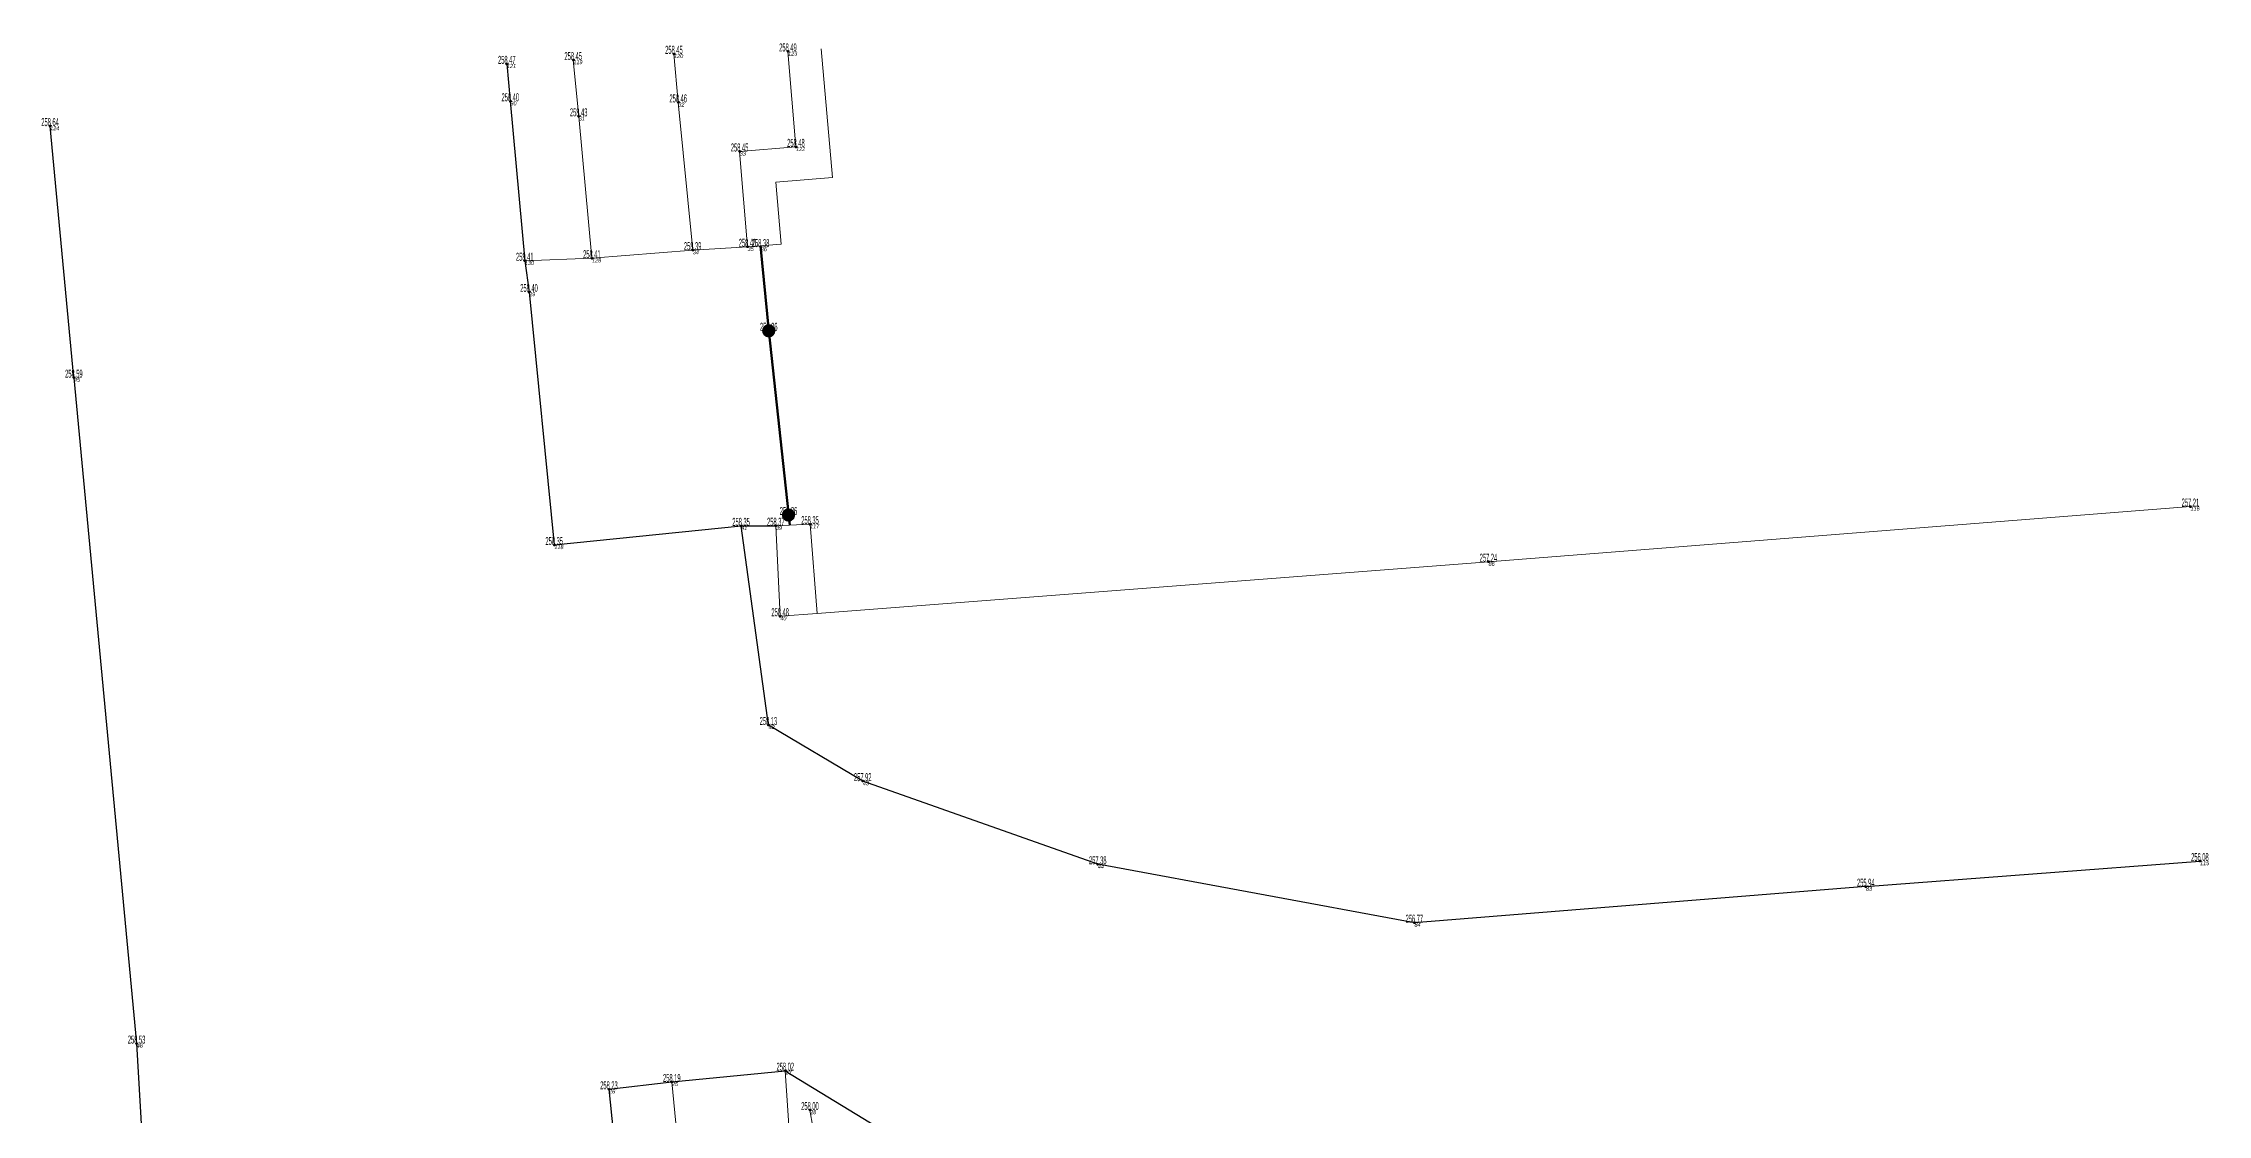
# Model space of a CAD drawing. Header units: metres. Extents: x -595996.8 to -595958.1, y -1158252.6 to -1158204.6.
# Drawn here: x -595991.93 to -595959.46, y -1158220.71 to -1158204.65 of the extents above; entities that cross this region are included whole.
import ezdxf
from ezdxf.enums import TextEntityAlignment as Align

# ---------------------------------------------------------------- set-up
doc = ezdxf.new("R2010")
doc.units = ezdxf.units.M
doc.header["$MEASUREMENT"] = 0
for name, color, linetype, lineweight, plot in [('GS01-body-info', 7, 'Continuous', 0, False), ('GS01-body-poloha', 7, 'Continuous', 0, False), ('GS01-body-čísla', 7, 'Continuous', 0, False), ('GS09-výškopis-body podrobné-buňky', 7, 'Continuous', 0, False), ('GS09-výškopis-body podrobné-výšky', 7, 'Continuous', 0, False)]:
    doc.layers.add(name, color=color, linetype=linetype, lineweight=lineweight, plot=plot)
for name, color, linetype, lineweight in [('GS02-hranice-jiné komunikace', 7, 'Continuous', 0), ('GS02-hranice-ostatní', 7, 'Continuous', 0), ('GS02-hranice-rozhrady', 7, 'Continuous', 0), ('GS02-hranice-vozovky', 7, 'Continuous', 0), ('GS04-objekty-vstupy', 7, 'Continuous', 0)]:
    doc.layers.add(name, color=color, linetype=linetype, lineweight=lineweight)
doc.styles.add('Style-Arial Narrow', font='ARIALN.TTF')
doc.styles.add('Style-Arial Narrow IF', font='ARIALNI.TTF')

# ---------------------------------------------------------------- blocks, each defined once
blk = doc.blocks.new('9.12_153')
at = {"layer": 'GS09-výškopis-body podrobné-buňky', "linetype": 'Continuous', "lineweight": 0}
h = blk.add_hatch(color=32, dxfattribs=at)
edge = h.paths.add_edge_path()
edge.add_arc((-4.656613e-10, 0), 0.00015, 0, 360)

msp = doc.modelspace()

# ---------------------------------------------------------------- hatches: boundary and pattern name
at = {"layer": 'GS02-hranice-rozhrady', "linetype": 'Continuous', "lineweight": 0}
h = msp.add_hatch(color=7, dxfattribs=at)
edge = h.paths.add_edge_path(flags=0)
edge.add_arc((-595981.044, -1158208.959), 0.1, 0, 360)
h = msp.add_hatch(color=7, dxfattribs=at)
edge = h.paths.add_edge_path(flags=0)
edge.add_arc((-595980.7480000001, -1158211.72), 0.1, 0, 360)

# ---------------------------------------------------------------- linework, layer by layer
at = {"layer": 'GS01-body-info', "color": 6, "linetype": 'Continuous', "lineweight": 53}
for p in [(-595982.466, -1158204.807, 258.449), (-595980.756, -1158204.771, 258.489), (-595984.973, -1158204.957, 258.469), (-595983.977, -1158204.9, 258.449), (-595984.921, -1158205.518, 258.403), (-595983.895, -1158205.744, 258.425), (-595982.402, -1158205.535, 258.46), (-595991.824, -1158205.89, 258.639), (-595981.481, -1158206.271, 258.454), (-595980.636, -1158206.202, 258.479), (-595981.363, -1158207.7, 258.396), (-595981.166, -1158207.704, 258.382), (-595984.704, -1158207.91, 258.409), (-595983.697, -1158207.871, 258.409), (-595982.185, -1158207.75, 258.392), (-595984.64, -1158208.378, 258.396), (-595981.044, -1158208.959, 258.364), (-595991.467, -1158209.662, 258.594), (-595959.72, -1158211.594, 257.209), (-595981.459, -1158211.883, 258.348), (-595980.938, -1158211.882, 258.371), (-595980.748, -1158211.72, 258.356), (-595980.425, -1158211.858, 258.349), (-595984.262, -1158212.17, 258.349), (-595970.249, -1158212.421, 257.243), (-595980.873, -1158213.238, 258.481), (-595981.049, -1158214.869, 258.132), (-595979.634, -1158215.71, 257.917), (-595976.109, -1158216.957, 257.376), (-595959.577, -1158216.908, 256.082), (-595964.589, -1158217.292, 255.939), (-595971.36, -1158217.832, 256.772), (-595990.526, -1158219.645, 258.534), (-595980.796, -1158220.051, 258.018), (-595983.441, -1158220.33, 258.231), (-595982.498, -1158220.22, 258.187), (-595980.426, -1158220.641, 257.999)]:
    msp.add_point(p, dxfattribs=at)
at = {"layer": 'GS01-body-poloha', "color": 6, "linetype": 'Continuous', "lineweight": 53}
for p in [(-595982.466, -1158204.807, 258.449), (-595980.756, -1158204.771, 258.489), (-595984.973, -1158204.957, 258.469), (-595983.977, -1158204.9, 258.449), (-595984.921, -1158205.518, 258.403), (-595983.895, -1158205.744, 258.425), (-595982.402, -1158205.535, 258.46), (-595991.824, -1158205.89, 258.639), (-595981.481, -1158206.271, 258.454), (-595980.636, -1158206.202, 258.479), (-595981.363, -1158207.7, 258.396), (-595981.166, -1158207.704, 258.382), (-595984.704, -1158207.91, 258.409), (-595983.697, -1158207.871, 258.409), (-595982.185, -1158207.75, 258.392), (-595984.64, -1158208.378, 258.396), (-595981.044, -1158208.959, 258.364), (-595991.467, -1158209.662, 258.594), (-595959.72, -1158211.594, 257.209), (-595981.459, -1158211.883, 258.348), (-595980.938, -1158211.882, 258.371), (-595980.748, -1158211.72, 258.356), (-595980.425, -1158211.858, 258.349), (-595984.262, -1158212.17, 258.349), (-595970.249, -1158212.421, 257.243), (-595980.873, -1158213.238, 258.481), (-595981.049, -1158214.869, 258.132), (-595979.634, -1158215.71, 257.917), (-595976.109, -1158216.957, 257.376), (-595959.577, -1158216.908, 256.082), (-595964.589, -1158217.292, 255.939), (-595971.36, -1158217.832, 256.772), (-595990.526, -1158219.645, 258.534), (-595980.796, -1158220.051, 258.018), (-595983.441, -1158220.33, 258.231), (-595982.498, -1158220.22, 258.187), (-595980.426, -1158220.641, 257.999)]:
    msp.add_point(p, dxfattribs=at)
at = {"layer": 'GS02-hranice-jiné komunikace', "color": 7, "linetype": 'Continuous', "lineweight": 0}
for p, q in [((-595982.185, -1158207.75, 258.392), (-595981.363, -1158207.7, 258.396)), ((-595984.704, -1158207.91, 258.409), (-595983.697, -1158207.871, 258.409)), ((-595983.697, -1158207.871, 258.409), (-595982.185, -1158207.75, 258.392)), ((-595980.938, -1158211.882, 258.371), (-595980.425, -1158211.858, 258.349)), ((-595980.938, -1158211.882, 258.371), (-595980.873, -1158213.238, 258.481)), ((-595980.425, -1158211.858, 258.349), (-595980.3203, -1158213.1955, 258.4166))]:
    msp.add_line(p, q, dxfattribs=at)
at = {"layer": 'GS02-hranice-jiné komunikace', "color": 7, "linetype": 'Continuous', "lineweight": 0, "extrusion": (0.972887203257715, 0.0887555925050209, 0.2135718486516052), "elevation": -682565.670994, "flags": 128}
msp.add_lwpolyline([(-1099271.851125, 149484.199395), (-1099269.62557, 149484.269001), (-1099268.894767, 149484.257741)], dxfattribs=at)
at = {"layer": 'GS02-hranice-jiné komunikace', "color": 7, "linetype": 'Continuous', "lineweight": 0, "extrusion": (0.977660351872085, 0.0895789369923283, 0.1901469179994137), "elevation": -686371.525144, "flags": 128}
msp.add_lwpolyline([(-1098993.830815, 133200.027487), (-1098994.678776, 133200.003041), (-1098996.81497, 133199.986744)], dxfattribs=at)
at = {"layer": 'GS02-hranice-jiné komunikace', "color": 7, "linetype": 'Continuous', "lineweight": 0}
for points in [[(-595980.756, -1158204.771, 258.489), (-595980.636, -1158206.202, 258.479), (-595981.481, -1158206.271, 258.454), (-595981.363, -1158207.7, 258.396)], [(-595980.796, -1158220.051, 258.018), (-595980.125, -1158230.087, 258.218), (-595979.185, -1158238.361, 258.238), (-595977.833, -1158247.492, 258.225)], [(-595979.315, -1158247.727, 258.276), (-595980.645, -1158238.391, 258.253), (-595981.52, -1158230.343, 258.271), (-595982.498, -1158220.22, 258.187)]]:
    msp.add_polyline3d(points, dxfattribs=at)
at = {"layer": 'GS02-hranice-ostatní', "color": 7, "linetype": 'Continuous', "lineweight": 0, "elevation": 258.396, "flags": 128}
msp.add_lwpolyline([(-595981.363, -1158207.7), (-595980.86, -1158207.66), (-595980.94, -1158206.73), (-595980.09, -1158206.66), (-595980.26, -1158204.73)], dxfattribs=at)
at = {"layer": 'GS02-hranice-rozhrady', "color": 7, "linetype": 'Continuous', "lineweight": 0}
msp.add_line((-595980.426, -1158220.641, 257.999), (-595979.904, -1158223.614, 258.176), dxfattribs=at)
at = {"layer": 'GS02-hranice-rozhrady', "color": 7, "linetype": 'Continuous', "lineweight": 0, "extrusion": (0.0783420243530206, -0.9968216564407896, 0.0144607216594227), "elevation": 1107845.428171, "flags": 128}
msp.add_lwpolyline([(-684895.024518, -15763.411628), (-684894.470187, -15763.476034), (-684884.369165, -15764.649757), (-684873.807737, -15764.683761)], dxfattribs=at)
at = {"layer": 'GS02-hranice-vozovky', "color": 7, "linetype": 'Continuous', "lineweight": 30}
for p, q in [((-595991.467, -1158209.662, 258.594), (-595991.824, -1158205.89, 258.639)), ((-595981.459, -1158211.883, 258.348), (-595980.938, -1158211.882, 258.371)), ((-595964.589, -1158217.292, 255.939), (-595959.577, -1158216.908, 256.082)), ((-595983.441, -1158220.33, 258.231), (-595981.629, -1158238.423, 258.206))]:
    msp.add_line(p, q, dxfattribs=at)
at = {"layer": 'GS02-hranice-vozovky', "color": 7, "linetype": 'Continuous', "lineweight": 30, "extrusion": (0.001609289469137, -0.0122331515846463, 0.9999238771975154), "elevation": 13467.80318, "flags": 128}
msp.add_lwpolyline([(-595984.284005, -1158130.284662), (-595983.90593, -1158134.076945), (-595981.102932, -1158133.789924)], dxfattribs=at)
at = {"layer": 'GS02-hranice-vozovky', "color": 7, "linetype": 'Continuous', "lineweight": 30, "extrusion": (0.4942169355177393, 0.0413660125294919, 0.8683538873379131), "elevation": -342235.0407, "flags": 128}
msp.add_lwpolyline([(-1104463.088796, 599743.261039), (-1104473.115497, 599743.140058), (-1104477.586291, 599743.275154)], dxfattribs=at)
at = {"layer": 'GS02-hranice-vozovky', "color": 7, "linetype": 'Continuous', "lineweight": 30}
for points in [[(-595984.973, -1158204.957, 258.469), (-595984.921, -1158205.518, 258.403), (-595984.704, -1158207.91, 258.409), (-595984.64, -1158208.378, 258.396)], [(-595964.589, -1158217.292, 255.939), (-595971.36, -1158217.832, 256.772), (-595976.109, -1158216.957, 257.376), (-595979.634, -1158215.71, 257.917), (-595981.049, -1158214.869, 258.132), (-595981.459, -1158211.883, 258.348)], [(-595983.441, -1158220.33, 258.231), (-595982.498, -1158220.22, 258.187), (-595980.796, -1158220.051, 258.018), (-595978.671, -1158221.345, 257.59)]]:
    msp.add_polyline3d(points, dxfattribs=at)
at = {"layer": 'GS04-objekty-vstupy', "color": 253, "linetype": 'Continuous', "lineweight": 53, "extrusion": (-0.7904784565030706, -0.085226129547429, 0.606531381419699), "elevation": 569976.548423, "flags": 128}
msp.add_lwpolyline([(1087652.371995, -434496.133748), (1087649.441812, -434496.133748), (1087648.161406, -434496.111108)], dxfattribs=at)

# ---------------------------------------------------------------- block references
at = {"layer": 'GS09-výškopis-body podrobné-buňky', "color": 32, "linetype": 'Continuous', "lineweight": 0, "xscale": 0.2, "yscale": 0.2, "zscale": 0.2}
for p in [(-595982.466, -1158204.807, 258.449), (-595980.756, -1158204.771, 258.489), (-595984.973, -1158204.957, 258.469), (-595983.977, -1158204.9, 258.449), (-595984.921, -1158205.518, 258.403), (-595983.895, -1158205.744, 258.425), (-595982.402, -1158205.535, 258.46), (-595991.824, -1158205.89, 258.639), (-595981.481, -1158206.271, 258.454), (-595980.636, -1158206.202, 258.479), (-595981.363, -1158207.7, 258.396), (-595981.166, -1158207.704, 258.382), (-595984.704, -1158207.91, 258.409), (-595983.697, -1158207.871, 258.409), (-595982.185, -1158207.75, 258.392), (-595984.64, -1158208.378, 258.396), (-595981.044, -1158208.959, 258.364), (-595991.467, -1158209.662, 258.594), (-595959.72, -1158211.594, 257.209), (-595981.459, -1158211.883, 258.348), (-595980.938, -1158211.882, 258.371), (-595980.748, -1158211.72, 258.356), (-595980.425, -1158211.858, 258.349), (-595984.262, -1158212.17, 258.349), (-595970.249, -1158212.421, 257.243), (-595980.873, -1158213.238, 258.481), (-595981.049, -1158214.869, 258.132), (-595979.634, -1158215.71, 257.917), (-595976.109, -1158216.957, 257.376), (-595959.577, -1158216.908, 256.082), (-595964.589, -1158217.292, 255.939), (-595971.36, -1158217.832, 256.772), (-595990.526, -1158219.645, 258.534), (-595980.796, -1158220.051, 258.018), (-595983.441, -1158220.33, 258.231), (-595982.498, -1158220.22, 258.187), (-595980.426, -1158220.641, 257.999)]:
    msp.add_blockref('9.12_153', p, dxfattribs=at)

# ---------------------------------------------------------------- texts
at = {"layer": 'GS01-body-čísla', "color": 6, "linetype": 'Continuous', "lineweight": 0, "style": 'Style-Arial Narrow IF'}
for s, p in [('120', (-595982.464, -1158204.809, 258.449)), ('123', (-595980.754, -1158204.773, 258.489)), ('121', (-595984.971, -1158204.959, 258.469)), ('119', (-595983.975, -1158204.902, 258.449)), ('30', (-595984.919, -1158205.52, 258.403)), ('31', (-595983.893, -1158205.746, 258.425)), ('32', (-595982.4, -1158205.537, 258.46)), ('124', (-595991.822, -1158205.892, 258.639)), ('33', (-595981.479, -1158206.273, 258.454)), ('122', (-595980.634, -1158206.204, 258.479)), ('35', (-595981.361, -1158207.702, 258.396)), ('36', (-595981.164, -1158207.706, 258.382)), ('130', (-595984.702, -1158207.912, 258.409)), ('128', (-595983.695, -1158207.873, 258.409)), ('34', (-595982.183, -1158207.752, 258.392)), ('29', (-595984.638, -1158208.38, 258.396)), ('37', (-595981.042, -1158208.961, 258.364)), ('45', (-595991.465, -1158209.664, 258.594)), ('116', (-595959.718, -1158211.596, 257.209)), ('41', (-595981.457, -1158211.885, 258.348)), ('39', (-595980.936, -1158211.884, 258.371)), ('38', (-595980.746, -1158211.722, 258.356)), ('117', (-595980.423, -1158211.86, 258.349)), ('118', (-595984.26, -1158212.172, 258.349)), ('86', (-595970.247, -1158212.423, 257.243)), ('40', (-595980.871, -1158213.24, 258.481)), ('42', (-595981.047, -1158214.871, 258.132)), ('43', (-595979.632, -1158215.712, 257.917)), ('44', (-595976.107, -1158216.959, 257.376)), ('115', (-595959.575, -1158216.91, 256.082)), ('83', (-595964.587, -1158217.294, 255.939)), ('84', (-595971.358, -1158217.834, 256.772)), ('46', (-595990.524, -1158219.647, 258.534)), ('27', (-595980.794, -1158220.053, 258.018)), ('26', (-595983.439, -1158220.332, 258.231)), ('25', (-595982.496, -1158220.222, 258.187)), ('28', (-595980.424, -1158220.643, 257.999))]:
    msp.add_text(s, height=0.06, dxfattribs=at).set_placement(p, align=Align.TOP_LEFT)
at = {"layer": 'GS09-výškopis-body podrobné-výšky', "color": 32, "linetype": 'Continuous', "lineweight": 0, "style": 'Style-Arial Narrow', "width": 0.5}
for s, p in [('258.45', (-595983.977, -1158204.9, 258.449)), ('258.45', (-595982.466, -1158204.807, 258.449)), ('258.49', (-595980.756, -1158204.771, 258.489)), ('258.47', (-595984.973, -1158204.957, 258.469)), ('258.40', (-595984.921, -1158205.518, 258.403)), ('258.46', (-595982.402, -1158205.535, 258.46)), ('258.64', (-595991.824, -1158205.89, 258.639)), ('258.43', (-595983.895, -1158205.744, 258.425)), ('258.48', (-595980.636, -1158206.202, 258.479)), ('258.45', (-595981.481, -1158206.271, 258.454)), ('258.39', (-595982.185, -1158207.75, 258.392)), ('258.40', (-595981.363, -1158207.7, 258.396)), ('258.38', (-595981.166, -1158207.704, 258.382)), ('258.41', (-595984.704, -1158207.91, 258.409)), ('258.41', (-595983.697, -1158207.871, 258.409)), ('258.40', (-595984.64, -1158208.378, 258.396)), ('258.36', (-595981.044, -1158208.959, 258.364)), ('258.59', (-595991.467, -1158209.662, 258.594)), ('258.36', (-595980.748, -1158211.72, 258.356)), ('257.21', (-595959.72, -1158211.594, 257.209)), ('258.35', (-595981.459, -1158211.883, 258.348)), ('258.37', (-595980.938, -1158211.882, 258.371)), ('258.35', (-595980.425, -1158211.858, 258.349)), ('258.35', (-595984.262, -1158212.17, 258.349)), ('257.24', (-595970.249, -1158212.421, 257.243)), ('258.48', (-595980.873, -1158213.238, 258.481)), ('258.13', (-595981.049, -1158214.869, 258.132)), ('257.92', (-595979.634, -1158215.71, 257.917)), ('256.08', (-595959.577, -1158216.908, 256.082)), ('257.38', (-595976.109, -1158216.957, 257.376)), ('255.94', (-595964.589, -1158217.292, 255.939)), ('256.77', (-595971.36, -1158217.832, 256.772)), ('258.53', (-595990.526, -1158219.645, 258.534)), ('258.02', (-595980.796, -1158220.051, 258.018)), ('258.23', (-595983.441, -1158220.33, 258.231)), ('258.19', (-595982.498, -1158220.22, 258.187)), ('258.00', (-595980.426, -1158220.641, 257.999))]:
    msp.add_text(s, height=0.12, dxfattribs=at).set_placement(p, align=Align.CENTER)

doc.saveas('drawing.dxf')
